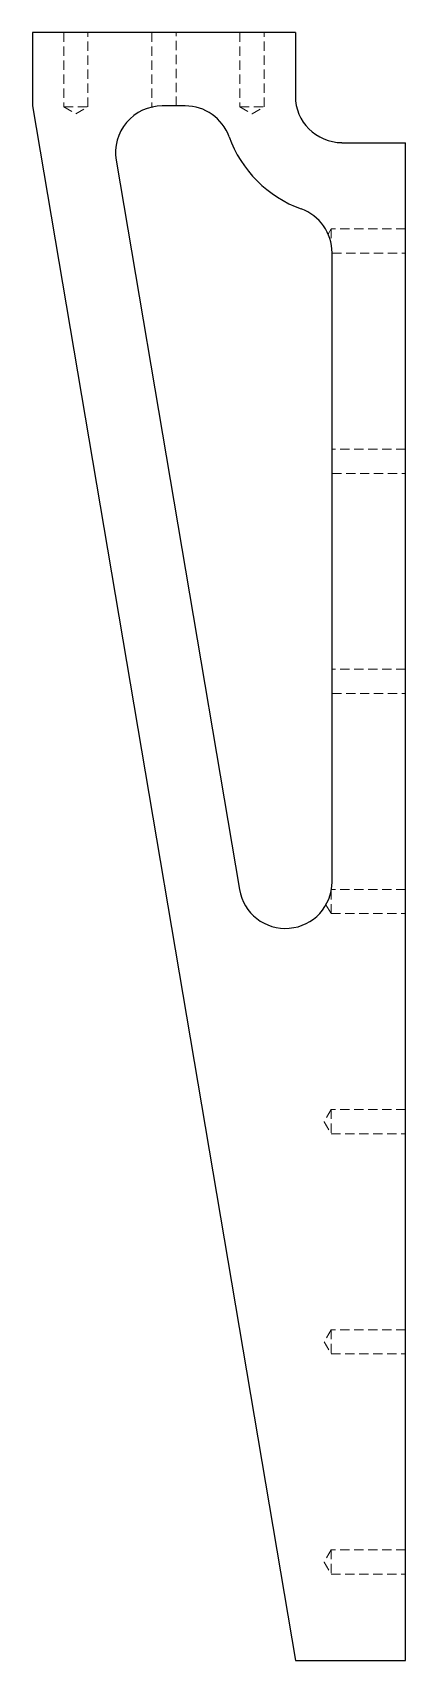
# Model space of a CAD drawing. Header units: millimetres. Extents: x -51 to 0, y -225 to -3.
import ezdxf

# ---------------------------------------------------------------- set-up
doc = ezdxf.new("R2010")
doc.units = ezdxf.units.MM
doc.linetypes.add('HIDDEN', pattern=[1.905, 1.27, -0.635])

msp = doc.modelspace()

# ---------------------------------------------------------------- linework, layer by layer
at = {"color": 7, "linetype": 'Continuous', "lineweight": 25}
for p, q in [((-50.8, -3.17), (-50.8, -13.18)), ((-15, -3.17), (-50.8, -3.17)), ((-15, -3.17), (-15, -11.82)), ((-50.8, -13.18), (-15, -225)), ((-34.55, -13.28), (-34.46, -13.33)), ((-30, -13.18), (-33.14, -13.18)), ((-8.65, -18.18), (0, -18.18)), ((0, -225), (0, -18.18)), ((-39.41, -20.58), (-22.61, -119.96)), ((-10, -118.9), (-10, -33.18)), ((-15, -225), (0, -225))]:
    msp.add_line(p, q, dxfattribs=at)
at = {"color": 7, "linetype": 'HIDDEN', "lineweight": 18}
for p, q in [((-46.55, -3.17), (-46.55, -13.28)), ((-43.25, -13.28), (-43.25, -3.17)), ((-34.55, -3.17), (-34.55, -13.28)), ((-31.25, -13.18), (-31.25, -3.17)), ((-22.55, -3.17), (-22.55, -13.28)), ((-19.25, -13.28), (-19.25, -3.17)), ((-46.55, -13.28), (-43.25, -13.28)), ((-46.55, -13.28), (-44.9, -14.27)), ((-44.9, -14.27), (-43.25, -13.28)), ((-34.55, -13.28), (-34.27, -13.28)), ((-22.55, -13.28), (-19.25, -13.28)), ((-22.55, -13.28), (-20.9, -14.27)), ((-20.9, -14.27), (-19.25, -13.28)), ((-10.1, -29.94), (-10.53, -30.66)), ((-10.1, -29.94), (-10.1, -32.06)), ((0, -29.94), (-10.1, -29.94)), ((-10, -33.24), (0, -33.24)), ((0, -59.94), (-10, -59.94)), ((-10, -63.24), (0, -63.24)), ((0, -89.94), (-10, -89.94)), ((-10, -93.24), (0, -93.24)), ((-10.1, -120.02), (-10.1, -123.24)), ((0, -119.94), (-10.09, -119.94)), ((-10.83, -122.02), (-10.1, -123.24)), ((-10.1, -123.24), (0, -123.24)), ((-10.1, -149.94), (-11.09, -151.59)), ((-10.1, -149.94), (-10.1, -153.24)), ((0, -149.94), (-10.1, -149.94)), ((-11.09, -151.59), (-10.1, -153.24)), ((-10.1, -153.24), (0, -153.24)), ((-10.1, -179.94), (-11.09, -181.59)), ((-11.09, -181.59), (-10.1, -183.24)), ((-10.1, -179.94), (-10.1, -183.24)), ((0, -179.94), (-10.1, -179.94)), ((-10.1, -183.24), (0, -183.24)), ((-10.1, -209.94), (-11.09, -211.59)), ((-10.1, -209.94), (-10.1, -213.24)), ((0, -209.94), (-10.1, -209.94)), ((-11.09, -211.59), (-10.1, -213.24)), ((-10.1, -213.24), (0, -213.24))]:
    msp.add_line(p, q, dxfattribs=at)
at = {"color": 7, "linetype": 'Continuous', "lineweight": 25}
for centre, radius, start, end in [((-33.14, -19.52), 6.35, 90, 189.5928), ((-30, -19.52), 6.35, 19.8286, 90), ((-8.65, -11.82), 6.35, 180, 270), ((-8.65, -11.82), 16.35, 199.8286, 250.1714), ((-16.35, -33.18), 6.35, 0, 70.1714), ((-16.35, -118.9), 6.35, 189.5928, 0)]:
    msp.add_arc(centre, radius, start, end, dxfattribs=at)
at = {"color": 7, "linetype": 'HIDDEN', "lineweight": 18}
msp.add_open_spline([(-34.27, -13.28), (-34.28, -13.28), (-34.38, -13.3), (-34.49, -13.32), (-34.46, -13.31), (-34.45, -13.31)], degree=3, knots=[0, 0, 0, 0, 0.086029, 0.736809, 1, 1, 1, 1], dxfattribs=at)

doc.saveas('drawing.dxf')
